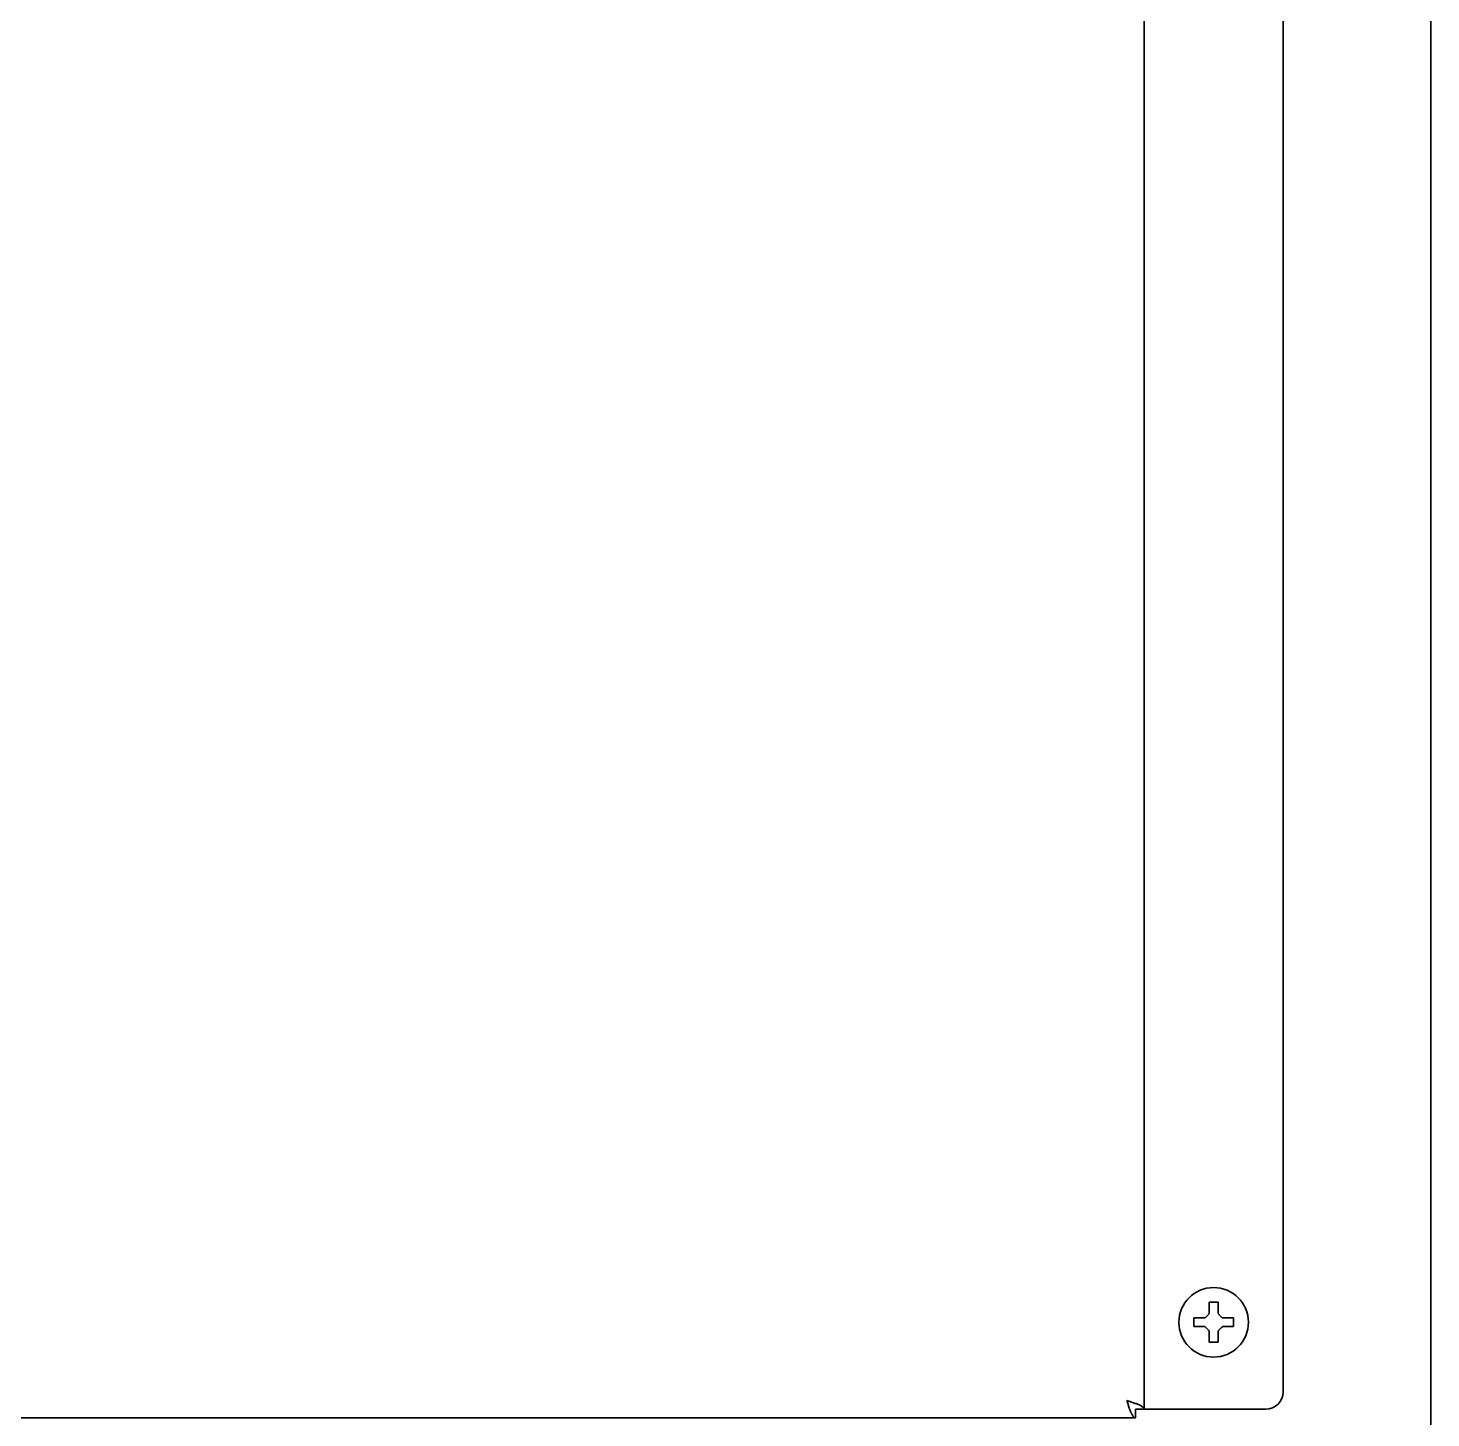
# Model space of a CAD drawing. Extents: x 5819 to 10669, y -850 to 3886.
# Drawn here: x 6519.1 to 6680.6, y 1393.1 to 1553.1 of the extents above; entities that cross this region are included whole.
import ezdxf

# ---------------------------------------------------------------- set-up
doc = ezdxf.new("R2010")
doc.units = 0
doc.header["$LTSCALE"] = 5
doc.layers.add('1', color=7, linetype='CONTINUOUS', true_color=0xffffff)

msp = doc.modelspace()

# ---------------------------------------------------------------- linework, layer by layer
at = {"layer": '1', "color": 7, "linetype": 'Continuous', "lineweight": 35}
for p, q in [((6680.57, 2393.36), (6680.57, 1373.93)), ((6647.57, 1394.13), (6647.57, 2389.44)), ((6663.57, 2385.83), (6663.57, 1396.13)), ((6653.27, 1404.13), (6653.27, 1404.63)), ((6657.87, 1404.63), (6657.87, 1404.13)), ((6653.27, 1403.63), (6653.27, 1404.13)), ((6657.87, 1404.13), (6657.87, 1403.63)), ((6647.57, 1394.13), (6646.57, 1394.13)), ((6646.57, 1393.13), (6646.57, 1394.13)), ((6648.57, 1394.13), (6647.57, 1394.13)), ((6661.57, 1394.13), (6648.57, 1394.13)), ((5854.57, 1393.13), (6646.57, 1393.13))]:
    msp.add_line(p, q, dxfattribs=at)
msp.add_circle((6655.57, 1404.13), 4, dxfattribs=at)
msp.add_arc((6661.57, 1396.13), 2, 270, 0, dxfattribs=at)
for points in [[(6655.07, 1405.13), (6655.07, 1405.18), (6655.07, 1405.29), (6655.07, 1405.45), (6655.07, 1405.61), (6655.07, 1405.76), (6655.07, 1405.92), (6655.07, 1406.07), (6655.07, 1406.24), (6655.07, 1406.36), (6655.07, 1406.43)], [(6655.07, 1406.43), (6655.24, 1406.43), (6655.57, 1406.43), (6655.91, 1406.43), (6656.07, 1406.43)], [(6654.57, 1404.63), (6654.6, 1404.65), (6654.64, 1404.7), (6654.72, 1404.77), (6654.79, 1404.84), (6654.86, 1404.91), (6654.93, 1404.98), (6655, 1405.05), (6655.05, 1405.1), (6655.07, 1405.13)], [(6656.07, 1405.13), (6656.1, 1405.1), (6656.15, 1405.05), (6656.22, 1404.98), (6656.3, 1404.9), (6656.37, 1404.83), (6656.44, 1404.76), (6656.5, 1404.7), (6656.55, 1404.65), (6656.57, 1404.63)], [(6656.57, 1404.63), (6656.63, 1404.63), (6656.74, 1404.63), (6656.9, 1404.63), (6657.06, 1404.63), (6657.21, 1404.63), (6657.36, 1404.63), (6657.52, 1404.63), (6657.69, 1404.63), (6657.81, 1404.63), (6657.87, 1404.63)], [(6654.57, 1403.63), (6654.52, 1403.63), (6654.41, 1403.63), (6654.25, 1403.63), (6654.09, 1403.63), (6653.93, 1403.63), (6653.78, 1403.63), (6653.63, 1403.63), (6653.46, 1403.63), (6653.34, 1403.63), (6653.27, 1403.63)], [(6655.07, 1403.13), (6655.05, 1403.15), (6655, 1403.2), (6654.92, 1403.28), (6654.85, 1403.35), (6654.78, 1403.42), (6654.71, 1403.49), (6654.64, 1403.56), (6654.6, 1403.6), (6654.57, 1403.63)], [(6656.57, 1403.63), (6656.55, 1403.6), (6656.5, 1403.55), (6656.43, 1403.48), (6656.36, 1403.41), (6656.29, 1403.34), (6656.22, 1403.27), (6656.14, 1403.2), (6656.1, 1403.15), (6656.07, 1403.13)], [(6656.07, 1403.13), (6656.07, 1403.07), (6656.07, 1402.96), (6656.07, 1402.8), (6656.07, 1402.64), (6656.07, 1402.49), (6656.07, 1402.34), (6656.07, 1402.18), (6656.07, 1402.01), (6656.07, 1401.89), (6656.07, 1401.83)], [(6656.07, 1401.83), (6655.91, 1401.83), (6655.57, 1401.83), (6655.24, 1401.83), (6655.07, 1401.83)], [(6645.57, 1395.13), (6645.6, 1395.05), (6645.64, 1394.9), (6645.72, 1394.68), (6645.79, 1394.46), (6645.86, 1394.26), (6645.93, 1394.06), (6646, 1393.88), (6646.07, 1393.71), (6646.14, 1393.56), (6646.22, 1393.43), (6646.29, 1393.32), (6646.36, 1393.23), (6646.43, 1393.17), (6646.5, 1393.13), (6646.55, 1393.13), (6646.57, 1393.13)], [(6645.57, 1395.13), (6645.65, 1395.1), (6645.8, 1395.05), (6646.02, 1394.98), (6646.23, 1394.91), (6646.44, 1394.84), (6646.64, 1394.77), (6646.82, 1394.7), (6646.99, 1394.63), (6647.14, 1394.55), (6647.27, 1394.48), (6647.38, 1394.41), (6647.46, 1394.34), (6647.53, 1394.27), (6647.56, 1394.2), (6647.57, 1394.15), (6647.57, 1394.13)]]:
    msp.add_open_spline(points, degree=3, dxfattribs=at)
for points in [[(6656.07, 1406.43), (6656.07, 1406.22), (6656.07, 1406.01), (6656.07, 1405.69), (6656.07, 1405.58), (6656.07, 1405.35), (6656.07, 1405.24), (6656.07, 1405.13)], [(6653.27, 1404.63), (6653.48, 1404.63), (6653.69, 1404.63), (6654.01, 1404.63), (6654.12, 1404.63), (6654.34, 1404.63), (6654.46, 1404.63), (6654.57, 1404.63)], [(6655.07, 1401.83), (6655.07, 1402.03), (6655.07, 1402.24), (6655.07, 1402.56), (6655.07, 1402.67), (6655.07, 1402.9), (6655.07, 1403.01), (6655.07, 1403.13)], [(6657.87, 1403.63), (6657.67, 1403.63), (6657.46, 1403.63), (6657.14, 1403.63), (6657.03, 1403.63), (6656.8, 1403.63), (6656.69, 1403.63), (6656.57, 1403.63)]]:
    msp.add_open_spline(points, degree=3, knots=[0, 0, 0, 0, 0.5, 0.5, 0.75, 0.75, 1, 1, 1, 1], dxfattribs=at)

doc.saveas('drawing.dxf')
